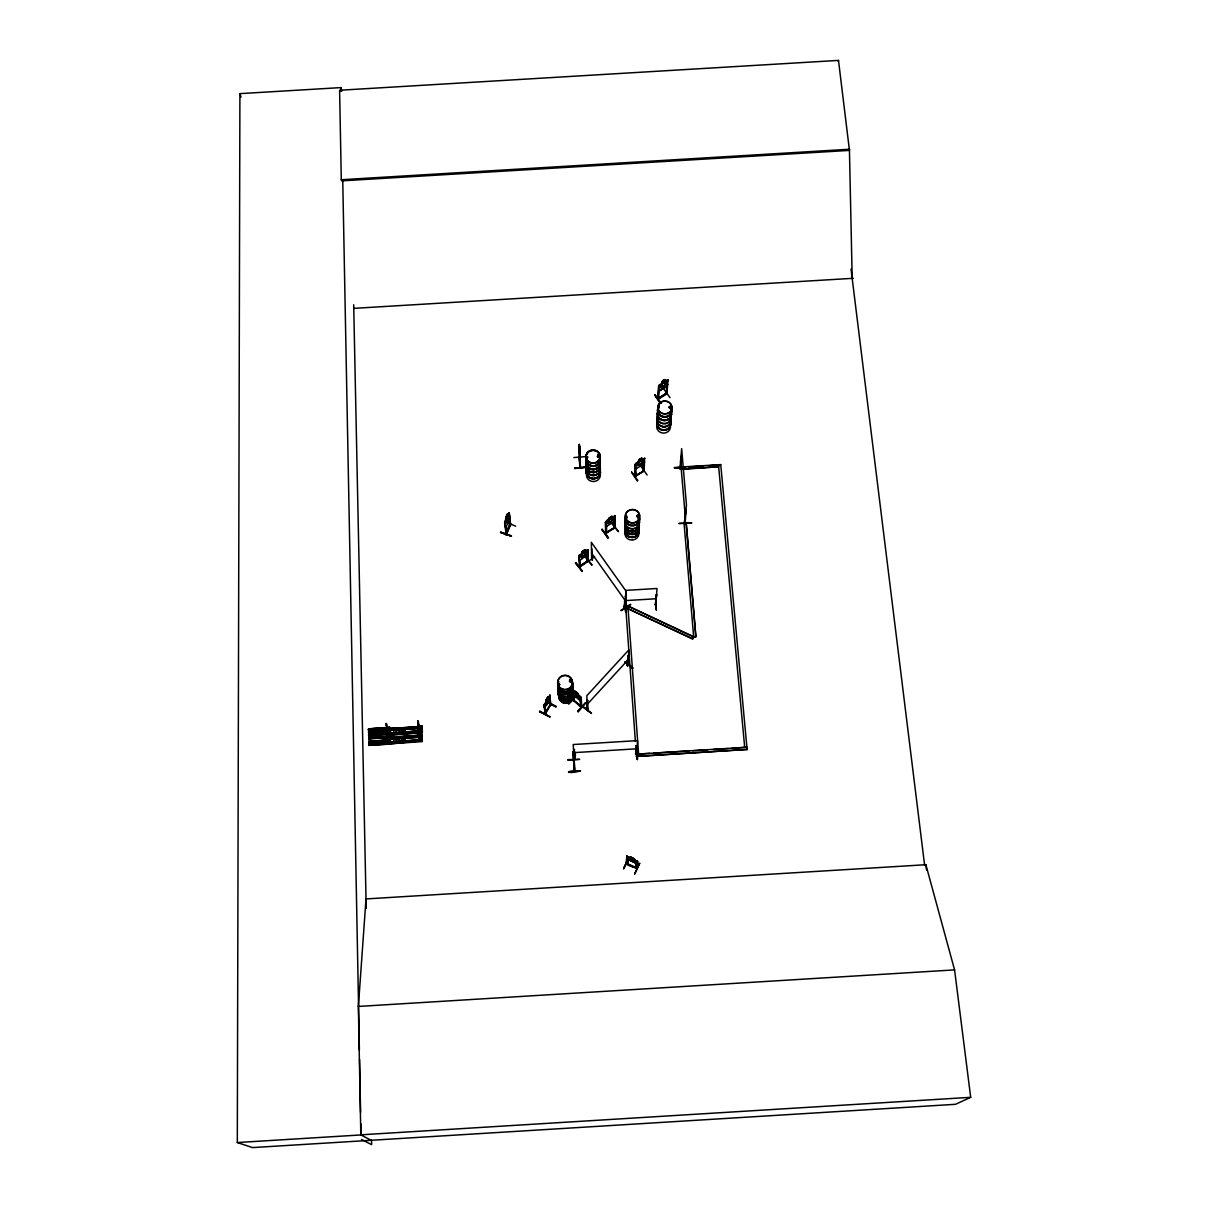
<?xml version="1.0" encoding="UTF-8"?>
<svg xmlns="http://www.w3.org/2000/svg" width="1208" height="1208" viewBox="0 0 1208 1208"><rect width="100%" height="100%" fill="white"/><g stroke="black" fill="none" stroke-linecap="round" stroke-linejoin="round"><path stroke-width="1.5" d="M605.797 533.604L605.404 522.279L606.491 522.052L606.582 532.985L605.434 533.226L614.932 527.398L613.77 527.685M679.138 523.577C698.828 521.856 692.999 523.577 679.168 523.366M371.128 1140.307L360.815 1134.825L358.368 1006.445L954.577 969.888L970.688 1097.317L955.513 1104.308L252.532 1147.6L237.312 1142.542L239.909 93.635L340.973 87.595L341.788 91.219M608.56 537.651L601.795 529.406L608.047 538.194L602.173 529.164M608.892 517.99L607.413 523.351L608.983 523.472L613.453 519.606L613.468 517.039L611.912 517.553L611.958 515.952L605.691 521.72L605.646 533.574L614.932 527.79M389.686 728.59L389.625 727.307L368.561 728.877L389.64 727.337L389.686 728.605L368.606 730.115L368.531 728.998L368.712 733.135L389.806 731.55L389.761 730.327L368.666 731.806L368.682 732.803L389.776 731.263L368.697 732.546M389.957 737.409L368.772 738.511L368.802 737.635L389.912 736.14L389.957 737.409L368.848 738.964L368.682 734.6L389.776 733.12L389.384 735.113M389.384 734.947L389.806 733.845L368.682 735.551L389.791 733.15L368.636 734.736L368.727 735.929L389.822 734.328M368.969 745.291L390.139 743.992L390.078 742.739L368.953 744.249L368.969 745.245L390.139 744.068L390.093 742.769L368.953 744.324L368.999 745.532M390.003 740.942L368.878 742.527L368.833 741.229L368.848 742.195L390.003 741.017L389.957 739.704L368.817 741.44L368.953 745.215L389.927 743.358M389.957 739.794L368.817 741.425M390.441 739.236L390.38 737.348L422.015 735.053L390.365 737.303M418.844 740.746L418.602 735.068L421.819 734.841L422.06 735.868L390.411 738.405L422.06 736.487L422.03 735.083M390.365 737.695L422.03 735.189M390.546 730.357L390.486 728.484L422.12 727.05M422 735.37L422.332 741.606L390.637 743.735M390.607 743.418L390.561 741.863L422.241 739.598L422.287 741.153M390.743 734.962L422.377 732.652L390.743 734.977L390.426 728.65L422.075 726.28L422.12 727.729M390.712 734.524L390.667 732.984L422.302 730.734L422.347 732.274M421.456 737.454L420.49 737.152M611.807 523.17L618.481 531.686L611.746 523.034M389.489 729.058L389.202 728.137L389.489 729.889M389.806 741.546L389.067 741.093M386.228 729.692L387.089 734.6M386.077 723.834L386.152 725.419M386.394 736.367L386.515 738.239M388.296 728.635L388.689 728.892M613.845 520.708L614.147 528.409M614.117 528.364C612.894 527.171 615.099 514.064 614.102 517.326M606.748 520.708L615.068 515.891L614.796 528.002L614.449 527.126M614.827 527.458L614.736 516.48M368.606 730.1L368.546 729.043M368.727 735.914L368.682 734.811M368.727 733.12L368.682 731.837L389.761 730.402L389.791 731.338M368.848 738.949L368.802 737.65L389.746 736.442M620.987 610.282L630.485 604.272M623.615 606.643L692.637 638.911L623.615 606.643L624.596 604.453L693.649 636.692L695.884 636.556L686.189 522.551L683.954 523.019L686.189 522.551M624.596 604.453L693.603 636.994L695.884 636.556M624.808 601.04L625.668 611.686M592.569 560.029L591.678 559.561L591.331 542.286L625.91 590.939L625.502 607.307L624.747 606.371L625.835 606.733M624.823 606.567C623.509 602.747 626.861 595.65 625.14 596.359M625.397 607.292L625.789 590.38L657.016 588.492L655.778 604.574M625.759 608.032L627.994 607.594L638.745 756.284M625.865 607.035L626.137 596.601M421.471 728.243L421.607 728.771M421.426 736.956L421.562 737.756M581.456 707.48L580.837 706.121L581.727 707.178M572.547 690.402L581.259 697.635L581.622 706.74M420.173 728.228L420.158 729.104M571.686 685.782A7.323 7.052 -4.4 0 1 572.743 691.067L573.709 700.866L572.834 700.127M581.622 706.937L573 699.432L573.709 700.866M631.542 472.177L637.356 481.056M421.924 728.092L422.181 730.085L421.577 729.209M627.722 665.714L627.45 659.794M627.481 665.819L628.266 655.476L627.873 656.488M627.677 665.684L628.024 664.309M627.239 664.989L628.266 655.476M635.136 464.551L636.208 464.325L635.136 464.551L634.834 476.631L644.106 470.486M635.061 476.556L635.453 463.932L644.694 458.225L644.075 470.999L635.665 475.393M420.127 737.937L420.052 737.061M635.378 467.934L636.269 468.795L635.378 467.934L635.544 463.887L636.556 462.921M628.326 664.551L628.779 649.964L586.846 695.687L587.239 709.775L588.1 708.628L586.907 709.458M634.623 476.329C638.232 475.016 634.321 469.353 635.982 464.023M417.726 730.025L418.149 736.865L417.847 729.511L419.825 740.006L418.496 737.242M638.715 460.021L638.549 461.501M640.935 466.228L647.111 475.031M636.525 462.891L638.654 461.486L637.16 463.026L637.054 465.76L641.418 464.204L643.003 462.09L643.124 459.342L641.599 459.81L641.705 458.119L638.609 460.021L641.705 458.119M623.736 868.688L627.601 859.341M625.185 662.301L632.554 668.401L625.034 661.984M641.78 458.225L641.644 459.599M642.852 471.241L643.336 462.77M643.698 459.704C644.83 456.337 641.931 470.788 643.29 471.467M643.728 470.652L644.166 462.256M626.423 863.795L627.375 864.249L627.45 863.388M579.402 445.103L580.006 458.587M635.937 868.416C640.708 868.25 627.949 866.665 626.333 863.69L626.801 856.215L637.492 861.5M637.099 868.024L626.514 863.312L626.801 856.215M626.408 863.252L627.601 863.765M626.922 856.276L627.964 859.764L637.386 863.494M627.647 857.74C626.227 854.886 629.126 862.285 627.314 864.158L637.039 868.658M627.828 857.363L627.496 863.494M684.468 522.596L686.461 505.05L681.644 448.651L679.968 468.87L679.862 467.723M660.942 402.989L654.721 394.699L660.806 403.306M679.968 468.764L680.436 467.481M679.878 467.436L680.421 468.81M421.577 728.59L420.324 728.273M635.529 753.43L636.858 754.034L637.477 740.625L573.196 744.536L574.057 757.96L574.978 757.627M635.68 754.215L636.103 745.698L637.205 746.031L636.103 745.698M636.389 748.13L637.447 759.515M636.661 753.596L635.65 753.43M630.606 856.94L630.455 859.507L633.822 861.123C634.683 856.91 633.913 860.896 630.546 858.012M636.45 756.434L747.178 749.443L636.45 756.434L635.921 748.673M659.946 384.401L658.904 385.518L658.028 398.821M549.655 701.712L550.002 705.185M659.477 390.743L666.62 386.53L667.752 384.325L666.484 386.424L659.553 390.833L658.994 385.488M658.587 398.383L659.402 385.714M658.707 389.852L659.07 385.579M631.195 857.363L633.385 858.42M637.628 756.223L637.371 759.394M669.247 407.806L669.156 407.021M671.225 407.443L670.666 406.567L670.425 407.745M386.666 723.834L388.266 730.508L386.938 728.741M386.651 729.692L388.417 736.336L387.345 734.237M386.817 736.351L386.62 735.974M550.41 705.11L549.67 695.597L550.878 704.49L544.808 713.46M658.753 408.425L659.281 407.413M421.894 730.115L422.12 727.291L392.374 729.406M422.347 731.822L390.637 734.313L422.347 731.972M390.32 737.529L390.577 743.298L422.287 740.7L390.637 743.871M422.241 739.945L392.434 741.727M636.963 516.556L636.948 515.514M637.114 515.695L637.945 516.662L638.67 515.801M638.534 515.786L638.73 516.662L637.431 516.798M638.428 524.227L638.352 525.48M670.017 397.689L663.902 389.127M665.095 379.659C662.392 378.497 661.456 385.699 662.059 381.517L665.095 379.659L664.959 381.471L666.439 381.079L666.242 384.038L661.833 387.934L660.399 387.602L660.58 384.642L662.135 383.193M665.17 379.765L664.989 381.26M626.861 517.16L626.892 516.224L625.986 516.994M633.883 859.492L633.943 858.692L635.74 860.504L635.635 861.999L628.643 858.646L628.734 857.151L630.561 857.755M954.577 969.888L925.872 864.717L366.009 898.933L358.368 1006.445M667.058 393.234L666.016 394.306L666.846 392.947M666.242 394.231L666.982 381.517L667.813 381.018L666.771 381.23M666.695 392.993L657.726 398.957L658.571 386.228L659.613 386.016M658.164 399.169L666.907 393.884L667.224 386.183M666.907 393.884L667.979 379.976L658.964 385.624M574.087 758.609C574.585 767.744 573.09 747.027 573.664 752.388L573.468 751.316M634.668 874.048L639.757 863.146L634.668 873.958M597.522 456.035L597.522 457.062M597.431 456.262L598.217 457.485L599.44 456.624M598.655 457.092L599.213 456.307M655.249 604.921L656.518 594.381L655.853 604.815M635.891 868.039C634.094 865.804 638.73 860.549 636.465 861.968M655.748 604.936L656.518 594.381M579.78 457.787L580.308 466.092M586.68 457.5L587.722 456.851M587.496 456.986L587.541 457.651M571.429 680.799L570.418 682.007L569.663 680.768M636.072 867.661L636.646 861.576M655.687 599.183L656.337 609.844M559.259 684.211L559.681 684.921M636.48 860.715L637.613 861.546L636.918 868.809M637.054 868.31L637.673 861.425M587.224 561.267L587.828 550.153M587.466 561.358L588.432 560.633M588.432 561.025L579.251 567.262L587.405 561.433M579.976 565.857C580.867 568.545 578.073 553.506 579.719 556.058M680.391 467.904L674.517 467.783M680.391 468.629L681.357 455.975M389.973 740.655L368.833 742.165L389.973 740.278L389.565 741.742M390.697 734.419L422.09 731.187M389.942 736.865L389.761 733.301M390.516 729.541L422.12 727.609M404.816 730.387L404.499 731.384M376.398 729.979L376.851 730.946M684.438 523.004C687.82 488.923 684.559 532.154 684.981 521.841M666.106 394.246L665.986 393.4M665.834 393.566L658.118 398.806L658.662 397.945M635.861 476.088L634.638 475.907M643.079 471.241L643.638 470.214M643.985 471.014L634.94 476.571M368.802 738.586L389.942 736.699L368.817 738.133M368.969 745.215L390.109 743.328L368.938 744.551M505.91 526.326C511.694 520.361 508.206 506.892 509.655 516.405M509.701 516.299L509.263 518.73M718.518 465.125L744.687 747.359M683.32 466.892L720.738 464.627L709.247 465.684M574.253 763.23L573.498 751.784L574.781 771.323L573.589 751.316M500.897 532.32C533.015 543.54 478.685 525.269 511.316 535.929M579.191 457.545L580.399 467.496L579.764 450.644M579.719 458.3L579.644 457.017M386.394 729.481L386.394 730.281M386.258 723.622L386.137 723.456M838.246 61.638L838.488 60.4L339.599 90.253L341.29 179.735L341.562 180.868L849.45 150.396L838.488 60.4M506.771 533.03L506.394 534.253L504.838 522.218M509.821 525.299L510.697 524.574M509.791 524.936L509.157 513.506L507.556 515.454C508.145 509.489 503.842 523.547 507.541 513.959M506.469 534.087L510.667 524.74L508.794 513.37M510.244 524.453C500.006 551.784 510.803 517.009 510.123 525.284M508.794 516.918L506.016 523.185L506.333 518.534M420.067 737.65L420.052 737.393M580.474 706.333L580.746 706.046M572.592 691.067L572.743 700.051M544.415 707.752L549.731 700.232L549.987 695.129L544.204 704.959L544.778 703.524M549.731 700.232L550.274 698.043M508.644 513.249L504.793 522.309L506.831 533.423M627.148 665.502L628.009 664.642M505.956 533.891L504.899 522.158L506.409 533.151M539.568 711.874L539.87 711.15L549.912 716.978M592.313 560.18L591.799 548.704M545.759 713.097C543.283 717.809 552.947 699.885 550.516 705.336M500.897 532.109L511.361 536.125M637.19 515.514L637.749 516.556M638.186 515.408L637.235 516.194M569.632 680.436L569.753 681.282M570.206 681.448L571.142 680.934M671.165 407.368L670.515 408.183M572.411 685.132A7.369 7.082 -4.4 0 1 564.861 694.479A7.369 7.082 -4.4 0 1 558.821 684.241L559.017 684.694M559.772 684.574L558.625 684.649M599.198 456.488L598.096 456.986L597.854 455.884M599.425 456.941L599.289 455.914M402.37 729.919L402.309 730.976M402.279 738.798L402.234 739.855M376.413 730.04L377.666 729.436M378.029 730.553L377.968 729.662M378.164 736.382L377.968 735.325M544.732 713.852L550.561 703.886M515.695 526.22L507.209 522.626M506.394 532.653L505.956 533.634M506.152 517.16L505.291 520.814M505.503 521.947L504.506 523.064M582.618 706L591.422 713.399L582.271 706.423M546.167 701.214L545.457 705.215L548.296 701.395L548.961 696.895L547.964 698.164M636.329 863.795L626.695 858.36L627.918 859.885M628.145 859.477L623.57 868.733L628.16 859.613M630.44 857.665L630.485 856.865L634.064 858.722M578.994 559.425L579.991 560.089L587.088 555.136L588.175 553.219M692.637 638.911L693.649 636.692L684 522.687M539.568 711.844L550.002 716.873L539.84 711.391M643.32 464.25L644.574 462.256M613.875 521.614L615.023 519.591M624.793 605.948L625.427 607.216M418.013 729.617L420.067 739.991L418.708 736.85M575.718 562.747L582.332 571.218M587.964 708.734L587.299 709.489M547.858 697.076L546.046 700.142L546.62 705.502M546.212 701.576L548.009 698.526M546.424 703.584L548.206 700.534M555.816 707.058L545.714 701.335L556.133 706.514L547.451 701.803M544.823 713.898L544.4 704.43L545.729 713.264M544.763 704.626L543.872 705.336M549.489 696.684L550.018 695.793M386.756 738.556C388.13 745.91 385.458 732.622 387.149 736.774M507.677 515.499L508.764 514.397M402.4 730.01L403.834 729.315M402.324 738.888L404.076 738.299M376.896 742.029L377.138 743.388M377.998 730.508L376.503 730.614M378.134 736.321L377.183 736.789M669.172 406.809L670.365 406.266M671.074 407.609L669.957 408.229L669.141 407.262M635.71 754.154L636.752 753.747M573.875 757.189L575.204 757.386L574.132 757.341M582.271 706.393L591.482 713.354M545.291 714.019L544.159 704.793M579.417 567.156L578.783 555.816L588.085 549.67M632.554 668.401L625.442 661.697M655.325 604.06L655.34 604.906M587.42 700.021L587.013 709.428L587.42 700.021L588.085 708.839M587.722 700.278L586.711 700.791M545.201 712.78L544.793 707.858M581.259 697.635L580.308 696.457M580.187 698.058L581.259 698.435L580.187 698.058L580.595 706.891M580.459 700.942L573.77 695.068M581.38 700.534L580.474 700.746L572.713 693.15L573.83 695.098M577.711 711.376L585.457 702.935L578.209 711.965L577.711 711.376L585.472 702.95M587.133 704.475L628.432 659.387M573.543 690.704L575.431 692.516M573.619 700.791L573.392 691.746M575.28 691.293L575.642 694.827L578.36 697.122L578.27 693.679L575.28 691.293L575.34 692.395L574.087 691.55L574.208 693.588L579.795 698.36L578.088 693.724M568.515 703.69L575.582 696.789M568.923 704.007L575.612 696.699M588.266 560.814L588.009 549.564L588.205 560.723L579.07 566.341M582.014 553.324L580.504 554.804L580.58 557.265L585.004 555.348L586.514 553.264L586.439 550.788L584.899 551.392C586.65 546.273 576.986 556.48 584.959 549.942M632.947 667.949L625.412 661.727M579.085 566.718L587.179 561.146M587.299 560.814L587.632 561.629M403.23 731.716L404.469 731.293M402.551 740.308L404.393 740.172L404.046 738.209M377.123 743.343L378.391 742.512L377.092 741.939M654.691 394.729L660.927 403.261M631.603 471.966L637.839 480.542M587.511 457.56L586.726 457.409M597.93 456.096L598.896 456.035M582.029 553.777L584.899 551.829M582.12 556.239L584.974 554.291M588.054 560.391L587.632 561.252M584.883 549.851L585.049 556.661L592.116 564.846M550.516 704.189L549.67 695.597M624.778 606.31L625.91 606.371M630.742 604.634L621.274 610.704M587.013 562.233L594.593 556.903M606.718 526.235L614.011 521.705M606.371 532.396L614.555 527.534M612.018 517.432L615.068 515.891M606.491 522.052L605.404 522.279M636.193 468.704L643.456 464.355M641.539 459.719L644.77 458.315M654.736 394.956L660.414 403.563M658.753 398.006L665.804 394.019M591.694 565.102L585.019 556.329M377.802 735.249L376.805 736.654M569.723 679.983L571.324 680.285M569.965 680.331L570.825 680.391M638.473 516.737L637.688 516.888M579.749 565.948L580.097 566.763L579.629 559.274M605.767 533.166L606.371 532.29M581.441 707.163L581.078 697.665M587.979 549.746L586.907 549.836M637.522 515.001L638.383 515.046M670.108 406.386L669.594 407.594M598.081 455.537L599.364 455.929M574.298 763.396L573.528 751.95M580.761 706.348L580.459 697.756M606.265 532.743L606.265 525.404M666.907 380.142L667.888 380.067M666.982 380.233L667.979 379.976M624.521 601.101L625.653 611.897M655.717 599.198L656.276 610.04M418.3 722.565L419.886 731.127L418.21 727.911L417.832 720.693L420.127 731.097C417.877 731.036 417.515 717.386 418.542 722.55M386.288 725.087L386.349 725.676M386.877 727.956L387.104 728.726L386.636 727.412M387.451 727.865L389.595 727.714M368.576 729.375L389.656 727.79M418.829 727.065L418.663 726.204L421.864 725.978L422.03 726.839L392.374 729.194M390.471 728.439L422.075 726.627M392.389 729.556L422.136 727.427M392.404 730.161L421.954 728.273M392.404 730.296L422.166 728.152M368.697 732.41L389.595 730.614M386.409 731.897L386.439 730.961M386.892 732.637L386.862 733.815M392.524 732.848L422.302 730.764L390.637 733.316M368.712 735.174L389.806 733.634M392.57 733.724L420.475 731.625M422.06 735.808L390.395 738.073M390.426 738.556L422.075 736.185L422.105 737.046L392.313 739.175M392.313 739.039L422.105 737.016M421.532 738.103L422.12 738.964L421.456 736.367L421.894 737.801L422.105 736.91M368.817 741.501L389.973 740.202M389.791 741.153L389.806 742.331M390.531 742.195L422.256 739.749M392.464 742.497L422.287 740.428L390.592 742.633M578.828 445.495L579.312 458.466M579.961 455.597L579.78 452.879L579.9 455.069M573.86 457.56L584.959 456.654M580.263 466.394L579.78 451.128M674.442 467.496L685.57 466.771L674.502 468.085M674.502 467.949L685.646 467.103M686.129 511.95L685.646 511.014M574.6 749.428C572.728 748.794 576.669 754.124 575.114 757.793L574.026 757.824M573.634 753.792L574.057 758.141M573.891 757.627L575.084 757.386M567.881 759.621L579.674 759.349L567.926 760.27M574.374 765.041L574.072 760.723M574.208 762.399L574.238 770.961M568.681 771.67L580.459 770.795C569.391 774.524 560.27 770.915 580.474 771.021M360.815 1134.825L970.688 1097.317M237.312 1142.542L361.011 1134.931L360.799 1123.606M341.29 179.735L849.707 149.233M353.687 308.372L853.346 278.293M579.372 445.812L579.719 449.21M579.508 448.425L579.991 458.995M579.764 450.705L579.342 444.438L579.402 445.208M579.478 451.067L579.629 448.032M688.847 466.922L703.675 466.031M683.486 468.885L718.745 466.756L683.456 469.248M625.502 600.602L656.246 598.745M573.725 752.659L636.994 748.794M649.783 753.384L638.579 754.064L746.982 747.208L731.957 748.371M653.513 753.158L689.013 750.999M692.743 750.757L707.677 749.851M713.294 749.519L728.228 748.598M925.872 864.717L924.558 864.777L851.036 269.082M403.608 731.822L402.641 731.429M377.424 736.85L376.639 736.427M544.476 707.646L545.125 707.797M626.741 856.336L628.084 856.714M570.131 681.871L569.33 681.191M505.397 526.009L506.061 526.235M574.283 771.051L572.939 751.98M573.589 690.765L572.456 690.312L573.105 699.825M361.615 1139.522L371.626 1144.671L371.536 1140.231M545.865 700.157L547.919 696.925L548.417 702.467M402.944 731.701L402.279 730.885M402.868 740.579L402.189 739.764M680.331 467.904L680.346 468.734M579.251 458.33L579.161 456.941L579.9 467.526L579.221 444.438L579.281 445.208M578.919 559.334L579.916 559.999M605.752 525.48L606.793 526.144M575.536 692.788L580.187 696.563M572.32 691.354L573.12 692.033M581.365 707.39L572.819 699.809L581.592 706.982M387.345 741.153L388.583 742.95L387.089 735.989M579.749 554.683L578.783 555.816M575.763 562.551L582.362 571.414L575.31 563.049M591.558 553.128L625.608 601.161M387.179 734.253L388.251 736.351M371.067 744.989L370.962 741.274M372.487 744.883L372.396 741.168M370.916 738.36L370.811 734.66M374.646 744.732L374.54 741.017M372.336 738.269L372.245 734.555M376.549 744.596L376.443 740.881M370.781 732.546L370.69 728.847M372.215 732.441L372.109 728.741M374.48 738.103L374.389 734.404M378.693 744.445L378.587 740.731M376.398 737.982L376.292 734.268M376.247 732.154L376.156 728.454M378.527 737.831L378.436 734.117M378.391 732.003L378.3 728.303M387.783 743.509L387.768 740.293M387.723 736.865L387.602 733.679M389.912 740.142L390.078 743.705M387.572 731.051L387.33 727.291M389.776 734.539L389.64 735.717M389.61 730.9L389.459 727.14M393.748 742.965L393.581 737.409M393.853 734.087L393.672 728.53M395.998 733.936L395.816 728.379M399.123 742.588L398.942 737.016M401.977 742.391L401.796 736.82M399.199 733.694L399.033 728.152M405.193 742.165L404.997 736.593M586.937 709.519L588.085 708.522M402.053 733.498L401.871 727.956M405.269 733.271L405.088 727.729M422.181 740.504L422.241 741.048M418.663 726.204L418.904 731.852M388.312 733.815L386.907 729.707M422.105 731.625L422.377 732.712M239.909 93.635L240.996 97.093M580.338 466.016L580.384 467.39L579.674 457.092M506.424 516.843L507.284 514.895M509.051 512.675L510.606 524.71M508.402 514.261L509.806 525.435M925.856 864.55L926.566 870.319M544.279 704.853L544.521 707.812M421.894 737.575L421.743 736.351L421.834 738.994M546.394 699.764L547.556 697.801M549.882 695.068L550.108 698.088M720.738 464.627L747.118 749.685M686.144 522.898L695.838 636.858M680.542 460.686L685.268 516.375M636.405 747.963L637.296 759.56M579.462 446.265L579.553 447.458M625.774 607.73L635.363 741.395M574.268 761.433L574.344 762.565M573.725 753.354L573.845 754.94M585.714 467.285L574.6 468.024M573.09 752.086L573.679 761.161M599.923 463.661A7.022 6.478 -1.2 0 1 593.702 472.207L593.702 472.434A7.037 6.478 -1.2 0 1 586.363 464.687A7.052 6.493 -1.2 0 0 593.702 472.554A7.022 6.463 -1.2 0 0 599.923 464.144M572.637 690.312L572.803 693.226M575.959 691.912L577.711 693.407M579.553 449.044L579.704 451.913M421.864 725.978L422.302 732.154M578.889 555.755L579.1 559.349M388.01 728.016L388.1 730.523M388.327 740.444L388.417 742.965M581.909 551.905L582.196 558.594M587.088 554.261L587.405 561.705M366.009 898.933L366.235 908.371M849.45 150.396L852.184 278.368M353.687 304.733L366.205 908.31M340.973 87.595L341.049 91.325M342.755 180.792L359.395 1050.039M359.576 1059.476L360.588 1112.296M671.029 412.2A7.006 6.387 2.7 0 1 664.944 420.626A7.006 6.387 2.7 0 1 657.545 413.015M671.135 411.973A7.112 6.478 2.7 0 1 664.038 420.52A7.112 6.478 2.7 0 1 658.028 411.188M671.195 416.745A6.991 6.372 2.7 0 1 662.92 423.434A6.991 6.372 2.7 0 1 657.922 414.359M671.406 408.485A7.142 6.493 2.7 0 1 668.175 416.277A7.142 6.493 2.7 0 1 659.145 414.661A7.142 6.493 2.7 0 1 659.266 406.311M671.074 411.611A7.022 6.387 2.7 0 1 664.989 420.052A7.022 6.387 2.7 0 1 657.575 412.426M671.301 408.727A7.037 6.402 2.7 0 1 668.1 416.398A7.037 6.402 2.7 0 1 659.206 414.797A7.037 6.402 2.7 0 1 659.326 406.567M671.15 411.792A7.112 6.478 2.7 0 1 664.053 420.339A7.112 6.478 2.7 0 1 658.043 411.022M671.421 408.304A7.142 6.493 2.7 0 1 668.175 416.096A7.142 6.493 2.7 0 1 659.16 414.48A7.142 6.493 2.7 0 1 659.281 406.13M671.346 408.138A7.037 6.402 2.7 0 1 668.145 415.824A7.037 6.402 2.7 0 1 659.251 414.223A7.037 6.402 2.7 0 1 659.357 405.979M669.474 420.475A6.931 6.327 2.8 0 1 668.598 428.553A6.931 6.327 2.8 0 1 659.719 429.097A7.022 6.402 2.8 0 1 657.439 420.958M657.514 421.199A6.931 6.327 2.8 0 0 659.719 429.097A7.022 6.402 2.8 0 0 668.673 428.432A7.022 6.402 2.8 0 0 669.564 420.233M670.093 424.778A6.916 6.312 2.8 0 1 663.177 433.113A6.916 6.312 2.8 0 1 657.333 424.023M671.15 417.032A6.961 6.342 2.7 0 1 662.905 423.691A6.961 6.342 2.7 0 1 657.922 414.646M671.029 419.976A7.052 6.433 2.8 0 1 662.694 426.711A6.961 6.342 2.8 0 1 657.726 417.802M657.65 417.56A7.052 6.433 2.8 0 0 662.694 426.711A6.961 6.342 2.8 0 0 670.923 420.173M669.519 419.901A6.931 6.327 2.8 0 1 668.643 427.994A6.931 6.327 2.8 0 1 659.749 428.523A6.931 6.327 2.8 0 1 657.56 420.626M670.666 418.149A7.052 6.433 2.8 0 1 663.615 426.651A7.052 6.433 2.8 0 1 657.665 417.379M571.641 683.275A7.474 7.188 -4.4 0 1 570.523 692.456A7.474 7.188 -4.4 0 1 560.92 693.045A7.474 7.188 -4.4 0 1 558.715 684.06M571.701 685.449A7.369 7.082 -4.4 0 1 570.599 694.494A7.369 7.082 -4.4 0 1 561.146 695.083A7.369 7.082 -4.4 0 1 558.972 686.22M570.206 679.228A7.52 7.218 -4.4 0 1 571.233 688.922A7.52 7.218 -4.4 0 1 561.252 690.81A7.52 7.218 -4.4 0 1 558.504 681.433A7.399 7.097 -4.4 0 0 561.312 690.568A7.399 7.097 -4.4 0 0 571.127 688.711A7.399 7.097 -4.4 0 0 570.116 679.168M572.381 684.709A7.384 7.097 -4.4 0 1 564.831 694.056A7.384 7.097 -4.4 0 1 558.791 683.834A7.474 7.188 -4.4 0 0 560.905 692.924A7.474 7.188 -4.4 0 0 570.508 692.335A7.474 7.188 -4.4 0 0 571.641 683.139M572.411 697.469A7.293 7.006 -4.4 0 1 558.76 692.969M571.988 690.463A7.293 7.006 -4.4 0 1 572.819 692.109M572.064 690.281A7.384 7.112 -4.4 0 1 572.894 691.942M573.302 695.838A7.278 7.006 -4.4 0 1 573.151 697.665M558.911 694.902A7.278 7.006 -4.4 0 0 572.532 699.387A7.248 6.976 -4.4 0 1 558.942 694.857M573.271 695.793A7.248 6.976 -4.4 0 1 573.12 697.605M572.124 692.818A7.323 7.052 -4.4 0 1 558.398 688.288M572.985 693.196A7.414 7.142 -4.4 0 1 564.212 698.798A7.414 7.142 -4.4 0 1 558.458 690.372A7.323 7.037 -4.4 0 0 572.26 695.053M572.381 697.061A7.293 7.022 -4.4 0 1 558.73 692.562M571.958 690.07A7.293 7.022 -4.4 0 1 572.788 691.701A7.384 7.112 -4.4 0 0 572.048 690.145M571.837 688.031A7.323 7.037 -4.4 0 1 573.03 691.489A7.414 7.142 -4.4 0 0 571.913 687.835A7.429 7.142 -4.4 0 1 573.12 691.218M572.97 693.075A7.429 7.142 -4.4 0 1 564.196 698.677A7.429 7.142 -4.4 0 1 558.443 690.251M572.245 694.645A7.323 7.037 -4.4 0 1 558.534 690.13M571.807 687.624A7.323 7.037 -4.4 0 1 573 691.082M599.999 460.867A7.173 6.599 -1.2 0 1 593.656 469.58A7.067 6.508 -1.2 0 1 586.288 461.909A7.052 6.493 -1.2 0 0 593.656 469.655A7.067 6.508 -1.2 0 0 599.908 461.094A7.052 6.493 -1.2 0 1 593.656 469.655A7.173 6.599 -1.2 0 1 586.197 461.698M599.938 463.872A7.037 6.478 -1.2 0 1 593.702 472.434M599.938 463.721A7.052 6.493 -1.2 0 1 593.702 472.298A7.022 6.478 -1.2 0 1 586.378 464.476M593.702 472.298A7.052 6.493 -1.2 0 1 586.348 464.551M597.915 454.721A7.188 6.614 -1.2 0 1 598.957 463.6A7.188 6.614 -1.2 0 1 589.398 465.352A7.188 6.614 -1.2 0 1 586.726 456.76M597.854 454.978A7.097 6.523 -1.2 0 1 599.213 463.268A7.097 6.523 -1.2 0 1 590.561 465.971A7.097 6.523 -1.2 0 1 586.212 458.602M599.953 463.978A7.052 6.493 -1.2 0 1 593.702 472.554A7.022 6.463 -1.2 0 1 586.378 464.959M599.983 470.365A6.991 6.433 -1.2 0 1 593.808 478.866A6.991 6.433 -1.2 0 1 586.529 471.18M600.074 470.154A7.082 6.523 -1.2 0 1 593.808 478.776A7.082 6.523 -1.2 0 1 586.424 470.969M600.014 473.053A6.976 6.433 -1.2 0 1 593.853 481.539L593.853 481.554A6.976 6.433 -1.2 0 1 586.575 473.853M600.059 466.922A7.112 6.553 -1.2 0 1 593.762 475.575A7.006 6.463 -1.2 0 1 586.439 467.949M586.348 467.753A7.112 6.553 -1.2 0 0 593.762 475.575A7.006 6.463 -1.2 0 0 599.968 467.134M599.983 469.821A6.991 6.448 -1.2 0 1 593.792 478.338A6.991 6.448 -1.2 0 1 586.514 470.637M600.074 469.988A7.082 6.538 -1.2 0 1 593.808 478.61A7.082 6.538 -1.2 0 1 586.424 470.803M599.953 466.59A7.022 6.463 -1.2 0 1 593.747 475.121A7.022 6.463 -1.2 0 1 586.439 467.405M638.217 518.579A7.157 6.659 1.7 0 1 636.782 527.473A7.157 6.659 1.7 0 1 627.133 526.884A7.157 6.659 1.7 0 1 626.892 517.885M638.111 521.282A7.142 6.644 1.7 0 1 633.611 531.505A7.142 6.644 1.7 0 1 625.185 523.668M625.774 522.037A7.142 6.644 1.7 0 1 626.816 520.588M625.819 521.735A7.112 6.629 1.7 0 1 626.846 520.301M639.561 518.745A7.188 6.674 1.7 0 1 631.029 525.737A7.188 6.674 1.7 0 1 625.94 516.224M638.307 518.187A7.263 6.75 1.7 0 1 636.858 527.216A7.263 6.75 1.7 0 1 627.073 526.612A7.263 6.75 1.7 0 1 626.831 517.477M625.865 515.846A7.293 6.78 1.7 0 0 631.014 525.495A7.293 6.78 1.7 0 0 639.681 518.398A7.188 6.689 1.7 0 1 631.044 525.223A7.188 6.689 1.7 0 1 625.955 515.695M638.67 528.832A7.067 6.584 1.8 0 1 632.479 537.53A7.067 6.584 1.8 0 1 625.049 529.663M638.76 528.636A7.173 6.689 1.8 0 1 632.479 537.454A7.173 6.689 1.8 0 1 624.959 529.466M638.564 531.354A7.052 6.584 1.8 0 1 632.388 540.036L632.388 540.067A7.052 6.584 1.8 0 1 624.974 532.169M638.081 521.448A7.112 6.629 1.7 0 1 634.502 531.399A7.112 6.629 1.7 0 1 625.095 525.556A7.097 6.614 1.7 0 0 634.487 531.399A7.097 6.614 1.7 0 0 638.066 521.463M637.975 524.257A7.097 6.614 1.7 0 1 633.505 534.419A7.097 6.614 1.7 0 1 625.125 526.628A7.082 6.599 1.7 0 0 632.584 534.525A7.082 6.599 1.7 0 0 638.79 525.812M638.685 528.334A7.082 6.599 1.8 0 1 632.494 537.031A7.082 6.599 1.8 0 1 625.064 529.149M638.775 528.47A7.173 6.689 1.8 0 1 632.494 537.303A7.173 6.689 1.8 0 1 624.959 529.315M638.066 523.879A7.203 6.704 1.7 0 1 633.536 534.178A7.203 6.704 1.7 0 1 625.034 526.28M608.983 519.817L608.983 522.385L611.882 520.572L611.912 518.005L608.983 519.817M609.511 517.885L611.399 516.722L609.511 517.885M638.7 462.075L638.594 464.808L641.463 463.041L641.584 460.293L638.7 462.075M639.289 460.037L641.146 458.889L639.289 460.037M662.105 383.721L661.909 386.681L664.732 384.959L664.928 382L662.105 383.721M662.724 381.562L664.536 380.445L662.724 381.562M681.463 467.013L681.599 469.368L681.463 467.013M389.656 728.016L368.561 729.738L389.656 728.031M508.07 518.534L506.741 521.554L506.394 519.002L507.738 515.967L508.07 518.534M637.507 863.554L636.284 863.916L637.507 863.554M584.34 550.621L582.513 552.313L584.34 550.621M585.714 467.179L574.63 468.478L585.714 467.224M374.389 732.365L374.223 728.515L374.389 732.365M395.937 742.92L395.68 737.137L395.937 742.92M660.278 412.245A7.082 6.433 2.7 0 0 671.844 408.636A7.082 6.433 2.7 0 0 662.543 401.313A7.082 6.433 2.7 0 0 660.278 412.245M660.293 412.396A7.052 6.402 2.7 0 0 671.799 408.817A7.052 6.402 2.7 0 0 662.543 401.509A7.052 6.402 2.7 0 0 660.293 412.396M561.705 688.817A7.459 7.157 -4.4 0 0 572.486 681.946A7.459 7.157 -4.4 0 0 560.95 676.45A7.459 7.157 -4.4 0 0 561.705 688.817M571.158 689.134A7.399 7.097 -4.4 0 0 570.146 679.591A7.414 7.112 -4.4 0 1 571.173 689.134A7.414 7.112 -4.4 0 1 561.327 690.991A7.414 7.112 -4.4 0 1 558.625 681.75A7.399 7.097 -4.4 0 0 561.342 690.976A7.399 7.097 -4.4 0 0 571.158 689.134M561.75 688.983A7.384 7.097 -4.4 0 0 572.441 682.158A7.384 7.097 -4.4 0 0 561.01 676.707A7.384 7.097 -4.4 0 0 561.75 688.983M564.393 701.184A7.384 7.112 -4.4 0 0 573.12 695.612A7.384 7.112 -4.4 0 1 564.378 701.063A7.384 7.112 -4.4 0 1 558.64 692.682A7.384 7.112 -4.4 0 0 564.393 701.184M588.402 461.592A7.142 6.553 -1.2 0 0 600.104 457.938A7.142 6.553 -1.2 0 0 590.833 450.448A7.142 6.553 -1.2 0 0 588.402 461.592A7.112 6.538 -1.2 0 0 600.074 458.089A7.112 6.538 -1.2 0 0 590.848 450.644A7.112 6.538 -1.2 0 0 588.417 461.743A7.097 6.523 -1.2 0 0 600.059 458.089A7.097 6.523 -1.2 0 0 590.848 450.659A7.097 6.523 -1.2 0 0 588.432 461.743M588.417 461.456A7.097 6.523 -1.2 0 0 600.059 457.802A7.097 6.523 -1.2 0 0 590.848 450.373A7.097 6.523 -1.2 0 0 588.417 461.456M593.641 469.112A7.052 6.493 -1.2 0 0 599.893 460.535A7.067 6.508 -1.2 0 1 593.641 469.127A7.067 6.508 -1.2 0 1 586.288 461.365A7.052 6.493 -1.2 0 0 593.641 469.112M599.198 462.709A7.082 6.508 -1.2 0 0 597.839 454.434A7.097 6.523 -1.2 0 1 599.213 462.724A7.097 6.523 -1.2 0 1 590.561 465.412A7.097 6.523 -1.2 0 1 586.197 458.059A7.082 6.508 -1.2 0 0 590.561 465.397A7.082 6.508 -1.2 0 0 599.198 462.709M627.767 521.222A7.233 6.72 1.7 0 0 639.591 517.462A7.233 6.72 1.7 0 0 630.138 509.806A7.233 6.72 1.7 0 0 627.767 521.222M634.517 530.946A7.112 6.629 1.7 0 0 638.096 520.995A7.082 6.599 1.7 0 1 634.502 530.931A7.112 6.629 1.7 0 1 625.11 525.102A7.082 6.599 1.7 0 0 634.502 530.931M627.783 521.343A7.203 6.689 1.7 0 0 639.561 517.613A7.203 6.689 1.7 0 0 630.153 509.987A7.203 6.689 1.7 0 0 627.783 521.343M632.599 534.011A7.082 6.599 1.7 0 0 638.806 525.299A7.097 6.614 1.7 0 1 632.599 534.027A7.097 6.614 1.7 0 1 625.14 526.129A7.082 6.599 1.7 0 0 632.599 534.011"/></g></svg>
